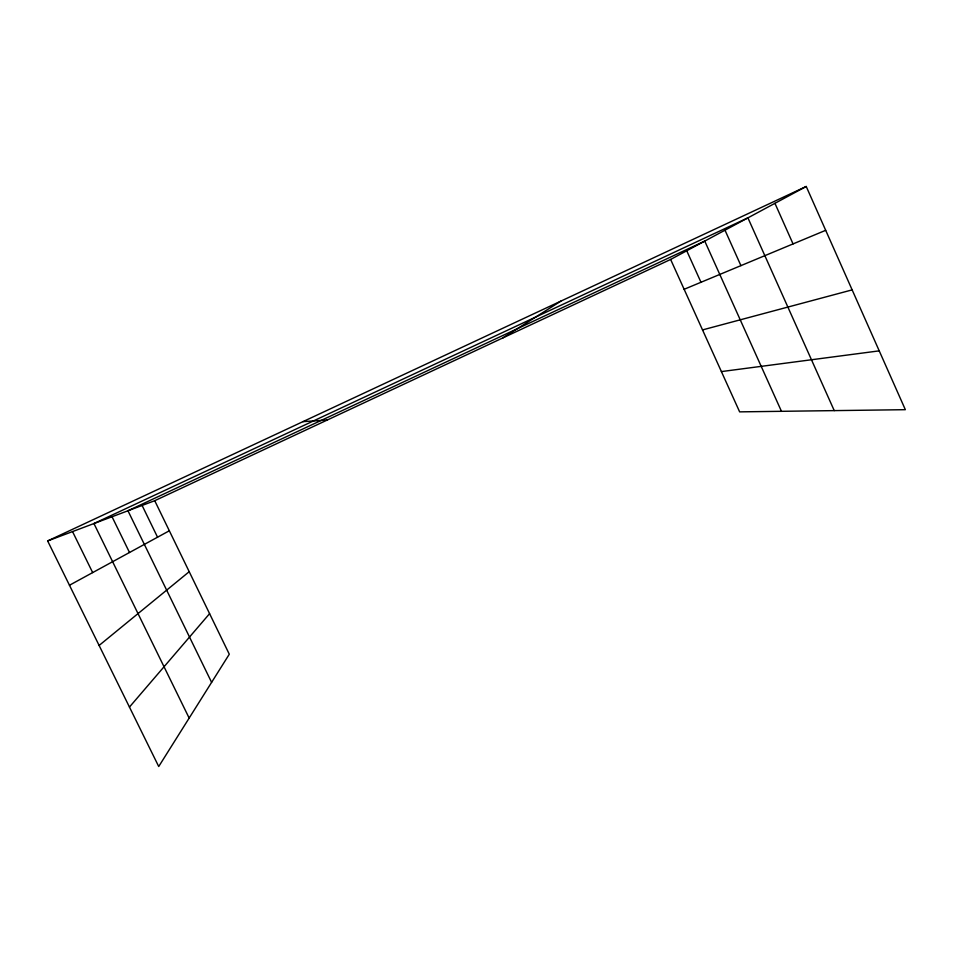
<?xml version="1.0" encoding="UTF-8"?>
<svg xmlns="http://www.w3.org/2000/svg" width="953" height="953" viewBox="0 0 953 953"><rect width="100%" height="100%" fill="white"/><g stroke="black" fill="none" stroke-linecap="round" stroke-linejoin="round"><path stroke-width="1.43" d="M129.453 707.078L209.589 613.661M99.112 645.455L189.206 571.693M502.66 338.005L560.817 301.148M69.462 585.249L169.336 530.773M670.626 259.454L806.226 186.478L905.35 409.683L739.635 411.863L670.626 259.454L154.731 500.706L47.65 540.935L158.722 766.522L229.292 654.223L154.731 500.706M47.65 540.935L806.226 186.478M684.135 289.295L825.691 230.316M702.528 329.917L852.149 289.879M721.397 371.587L879.226 350.859M302.947 421.643L327.272 420.023M72.535 531.583L92.667 572.598M112.037 516.74L129.501 552.502M189.159 718.085L93.942 523.542L747.914 217.856L834.244 410.612M142.104 505.447L157.543 537.194M211.602 682.372L127.964 510.76L704.755 241.085L781.46 411.315M686.744 250.782L700.979 282.279M724.995 230.197L740.922 265.637M774.944 203.323L793.051 243.92"/></g></svg>
